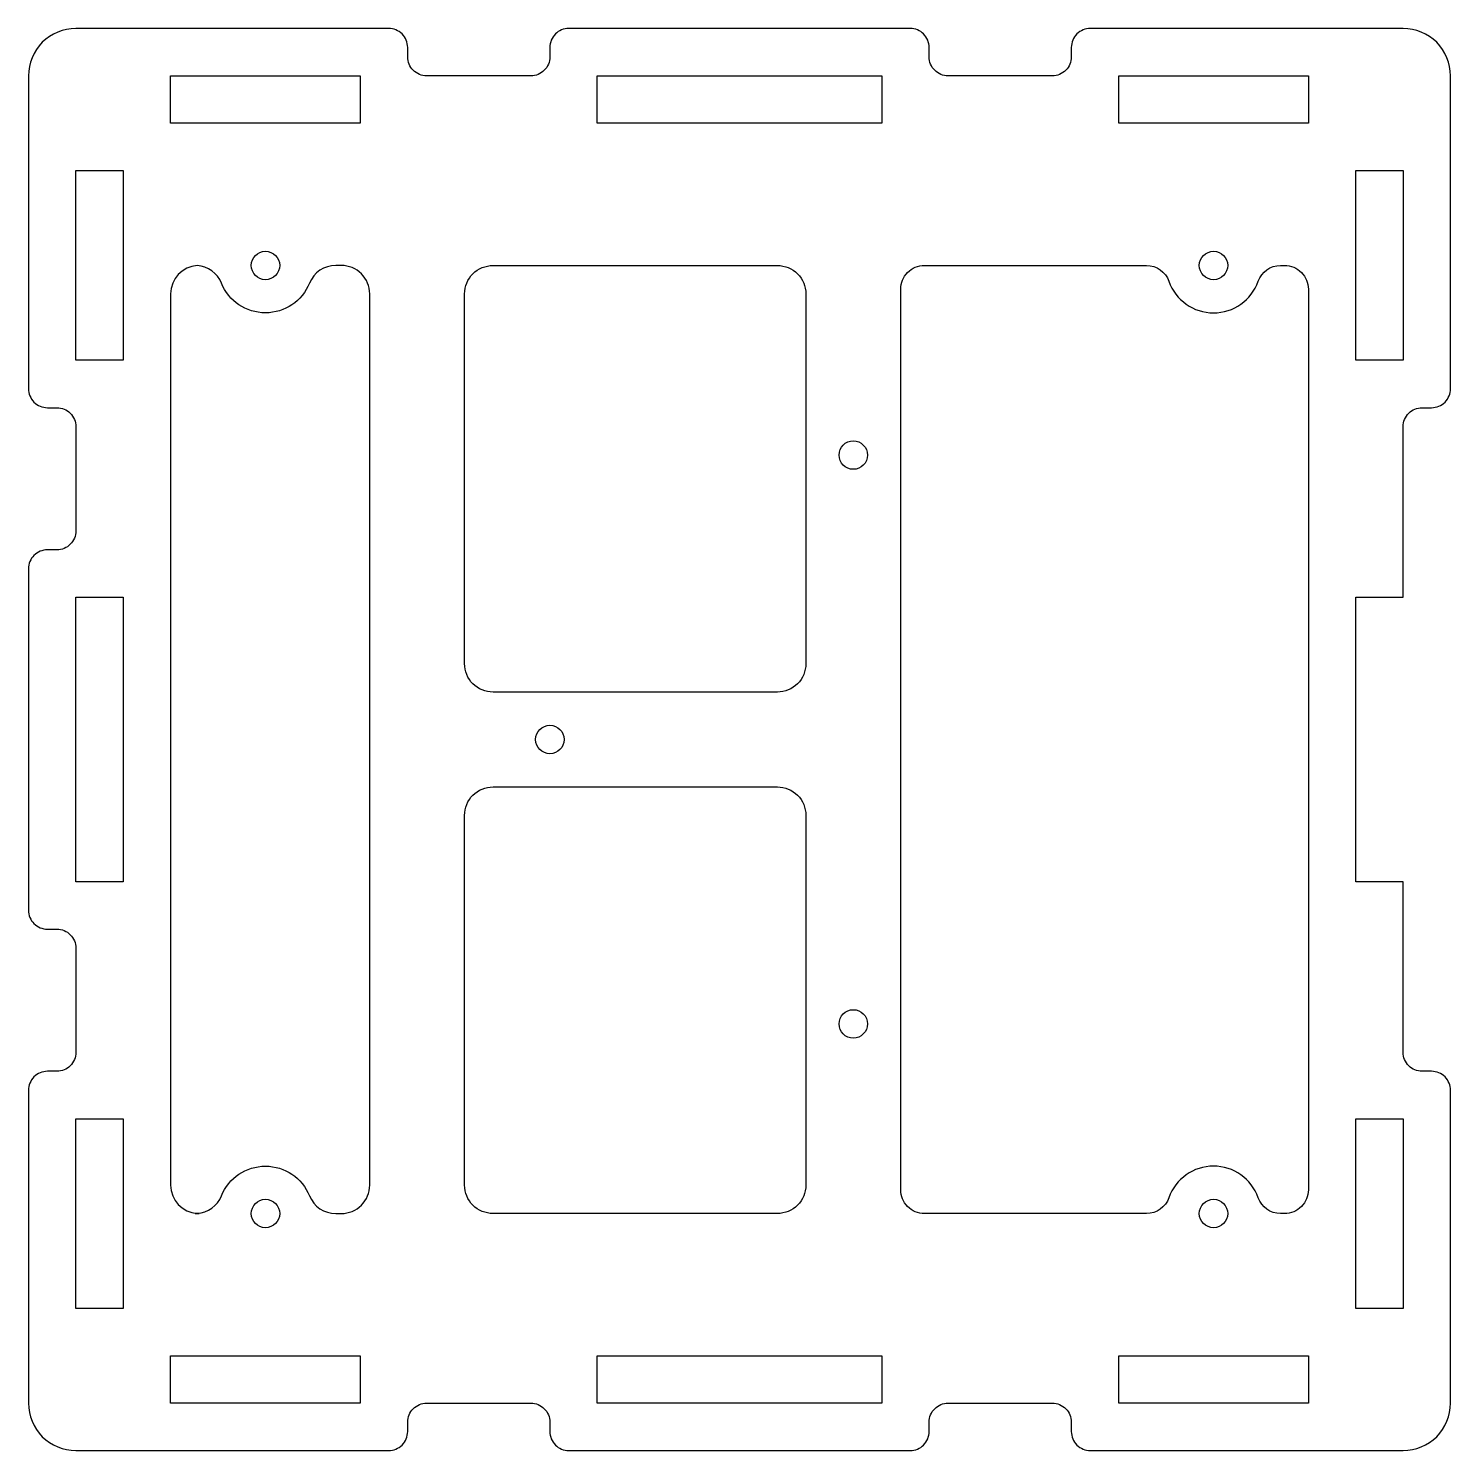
# Model space of a CAD drawing. Header units: millimetres. Extents: x -57 to 93, y -150 to 0.
import ezdxf

# ---------------------------------------------------------------- set-up
doc = ezdxf.new("R2010")
doc.units = ezdxf.units.MM

msp = doc.modelspace()

# ---------------------------------------------------------------- linework, layer by layer
for points in [[(90, -110, -0.414214), (88, -108), (88, -90), (83, -90), (83, -60), (88, -60), (88, -42, -0.414214), (90, -40), (91, -40, 0.414214), (93, -38), (93, -5, 0.414214), (88, 0), (55, 0, 0.414214), (53, -2), (53, -3, -0.414214), (51, -5), (40, -5, -0.414214), (38, -3), (38, -2, 0.414214), (36, 0), (0, 0, 0.414214), (-2, -2), (-2, -3, -0.414214), (-4, -5), (-15, -5, -0.414214), (-17, -3), (-17, -2, 0.414214), (-19, 0), (-52, 0, 0.414214), (-57, -5), (-57, -38, 0.414214), (-55, -40), (-54, -40, -0.414214), (-52, -42), (-52, -53, -0.414214), (-54, -55), (-55, -55, 0.414214), (-57, -57), (-57, -93, 0.414214), (-55, -95), (-54, -95, -0.414214), (-52, -97), (-52, -108, -0.414214), (-54, -110), (-55, -110, 0.414214), (-57, -112), (-57, -145, 0.414214), (-52, -150), (-19, -150, 0.414214), (-17, -148), (-17, -147, -0.414214), (-15, -145), (-4, -145, -0.414214), (-2, -147), (-2, -148, 0.414214), (0, -150), (36, -150, 0.414214), (38, -148), (38, -147, -0.414214), (40, -145), (51, -145, -0.414214), (53, -147), (53, -148, 0.414214), (55, -150), (88, -150, 0.414214), (93, -145), (93, -112, 0.414214), (91, -110)], [(-24.58, -125), (-24, -125, 0.414214), (-21, -122), (-21, -28, 0.414214), (-24, -25), (-24.58, -25, 0.305615), (-27.36, -26.87, -0.6742), (-36.64, -26.87, 0.286737), (-39.21, -25.01, 0.394024), (-42, -28), (-42, -122, 0.394024), (-39.21, -124.99, 0.286737), (-36.64, -123.13, -0.6742), (-27.36, -123.13, 0.305615)], [(25, -67, -0.414214), (22, -70), (-8, -70, -0.414214), (-11, -67), (-11, -28, -0.414214), (-8, -25), (22, -25, -0.414214), (25, -28)], [(72.71, -26.67, -0.317837), (75.07, -25), (75.5, -25, -0.414214), (78, -27.5), (78, -122.5, -0.414214), (75.5, -125), (75.07, -125, -0.317837), (72.71, -123.33, 0.707107), (63.29, -123.33, -0.317837), (60.93, -125), (37.5, -125, -0.414214), (35, -122.5), (35, -27.5, -0.414214), (37.5, -25), (60.93, -25, -0.317837), (63.29, -26.67, 0.707107)], [(22, -80, -0.414214), (25, -83), (25, -122, -0.414214), (22, -125), (-8, -125, -0.414214), (-11, -122), (-11, -83, -0.414214), (-8, -80)], [(-39.21, -124.99, -0.017357), (-39.42, -125), (-39, -125, -0.017357)]]:
    msp.add_lwpolyline(points, format="xyb", close=True)
for points in [[(-42, -5), (-22, -5), (-22, -10), (-42, -10)], [(3, -5), (33, -5), (33, -10), (3, -10)], [(78, -10), (58, -10), (58, -5), (78, -5)], [(-52, -35), (-52, -15), (-47, -15), (-47, -35)], [(88, -35), (83, -35), (83, -15), (88, -15)], [(-52, -90), (-52, -60), (-47, -60), (-47, -90)], [(-52, -115), (-47, -115), (-47, -135), (-52, -135)], [(83, -135), (83, -115), (88, -115), (88, -135)], [(-22, -145), (-42, -145), (-42, -140), (-22, -140)], [(33, -145), (3, -145), (3, -140), (33, -140)], [(78, -145), (58, -145), (58, -140), (78, -140)]]:
    msp.add_lwpolyline(points, close=True)
for centre in [(-32, -25), (68, -25), (30, -45), (-2, -75), (30, -105), (-32, -125), (68, -125)]:
    msp.add_circle(centre, 1.5)

doc.saveas('drawing.dxf')
